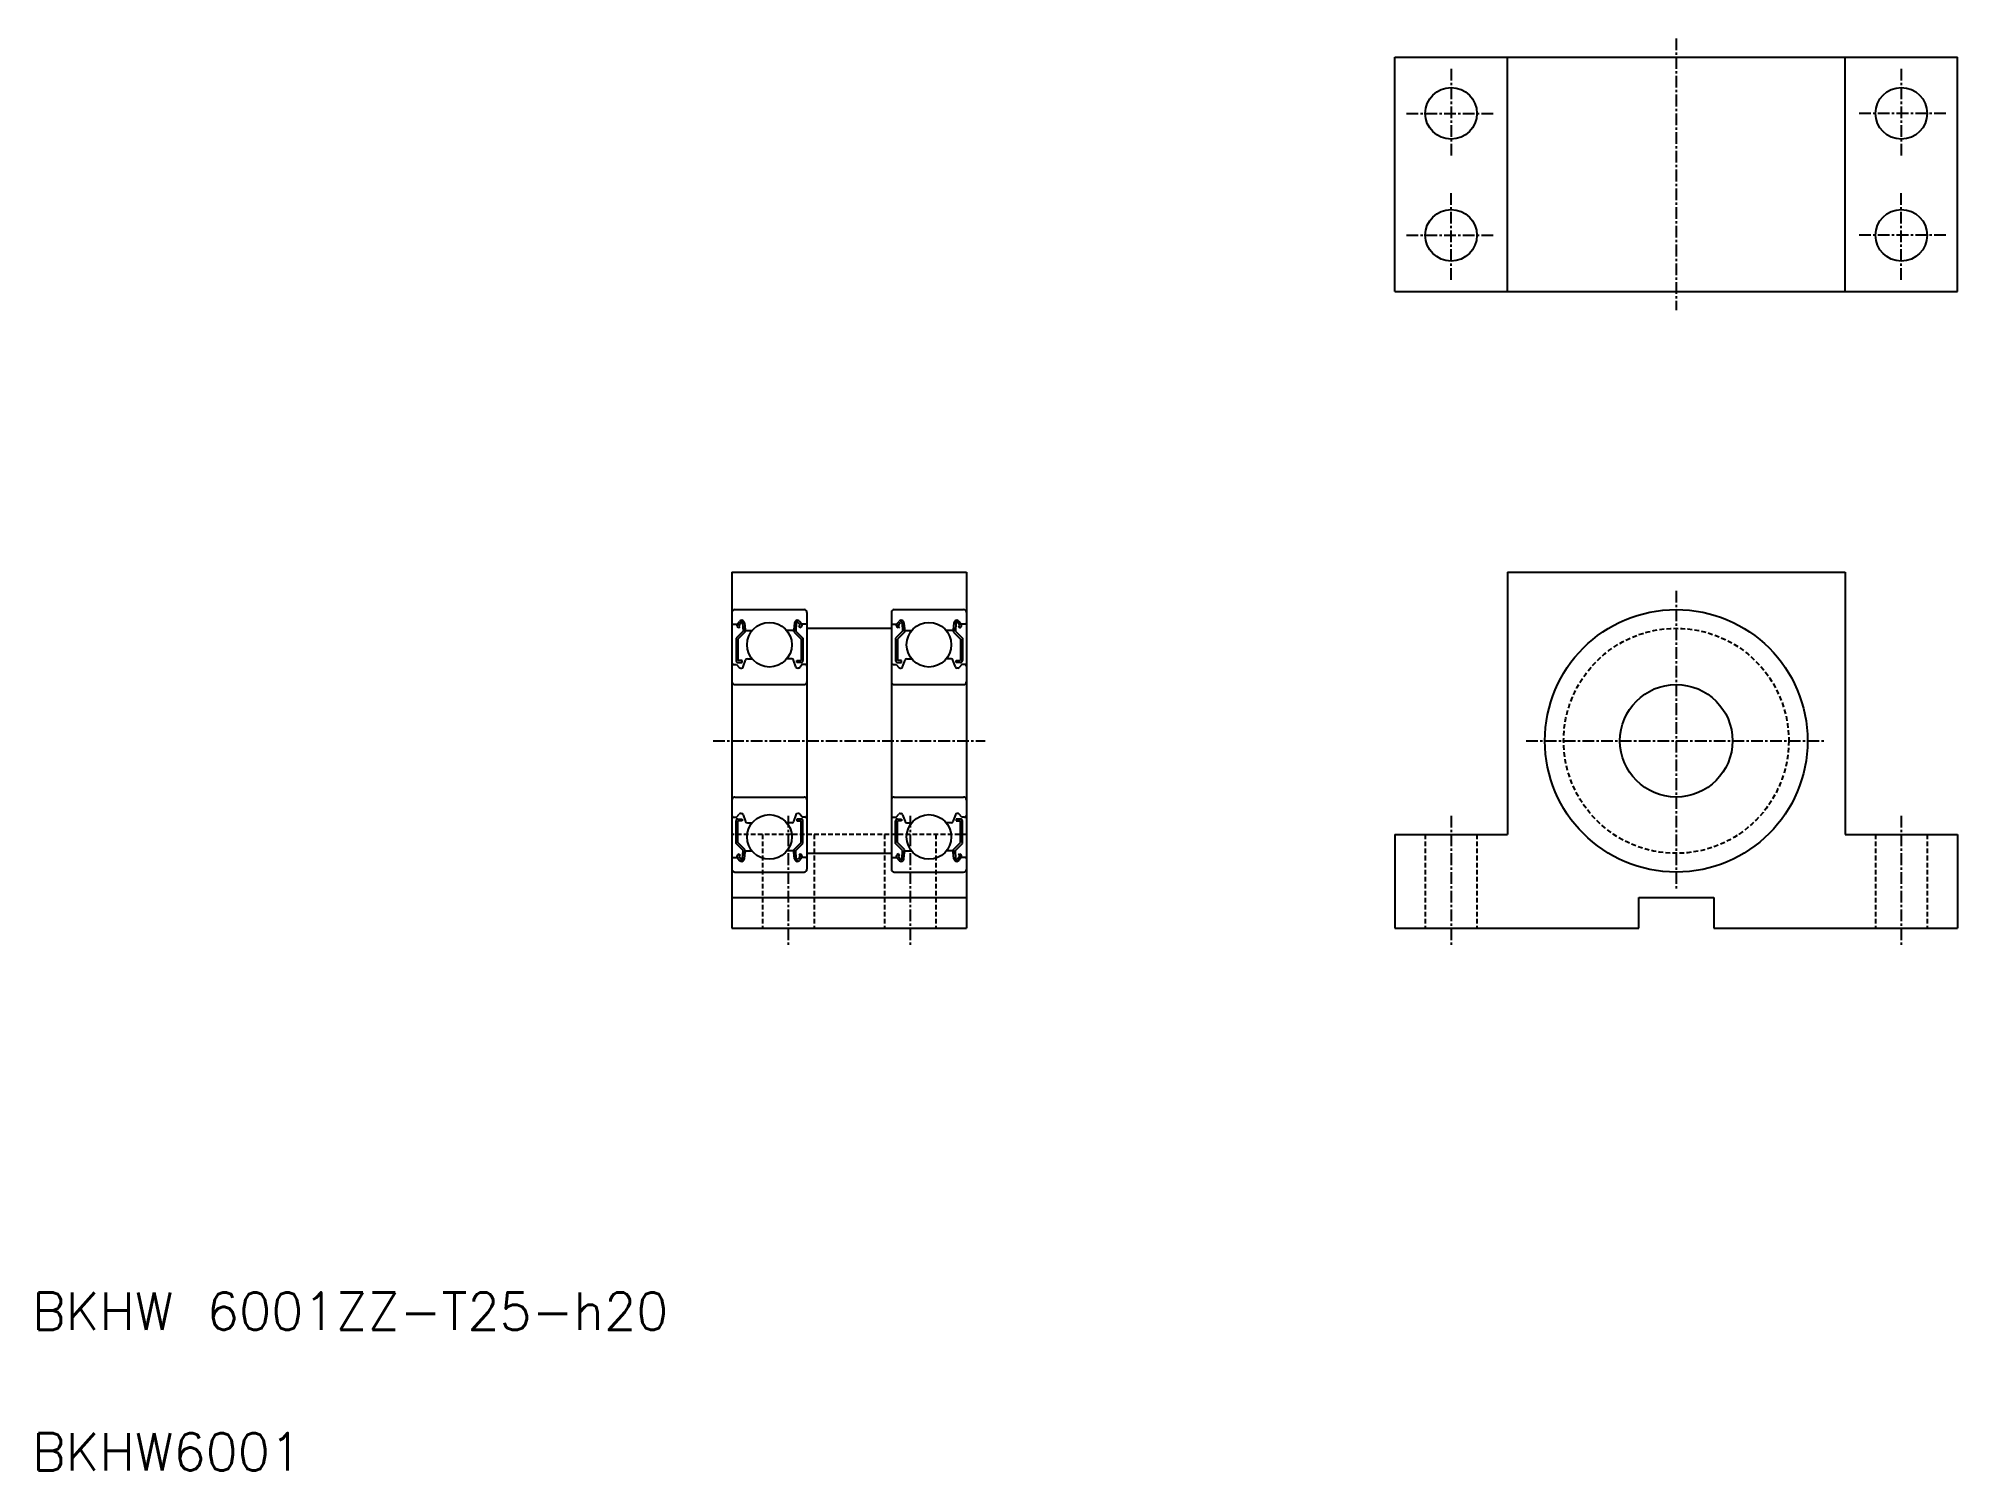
# Model space of a CAD drawing. Extents: x 11 to 215, y 10 to 163.
import ezdxf

# ---------------------------------------------------------------- set-up
doc = ezdxf.new("R2010")
doc.units = 0
doc.linetypes.add('CENTER', pattern=[2, 1.25, -0.25, 0.25, -0.25])
doc.linetypes.add('DASHED', pattern=[0.75, 0.5, -0.25])
doc.layers.get('0').update_dxf_attribs({"linetype": 'CONTINUOUS'})
doc.layers.add('CENTER', color=1, linetype='CENTER')
doc.styles.get("Standard").update_dxf_attribs({"font": 'txt.shx', "width": 0.7, "bigfont": 'bigfont.shx'})

msp = doc.modelspace()

# ---------------------------------------------------------------- linework, layer by layer
at = {"color": 7, "linetype": 'CONTINUOUS'}
for p, q in [((155.3, 160.76), (215.3, 160.76)), ((155.3, 135.76), (155.3, 160.76)), ((167.3, 135.76), (167.3, 160.76)), ((203.3, 135.76), (203.3, 160.76)), ((215.3, 135.76), (215.3, 160.76)), ((155.3, 135.76), (215.3, 135.76)), ((84.63, 105.84), (84.63, 67.84)), ((84.63, 105.84), (109.63, 105.84)), ((109.63, 105.84), (109.63, 67.84)), ((167.3, 105.84), (203.3, 105.84)), ((167.3, 105.84), (167.3, 77.84)), ((203.3, 105.84), (203.3, 77.84)), ((92.63, 99.84), (101.63, 99.84)), ((155.3, 77.84), (155.3, 67.84)), ((155.3, 77.84), (167.3, 77.84)), ((203.3, 77.84), (215.3, 77.84)), ((215.3, 77.84), (215.3, 67.84)), ((92.63, 75.84), (101.63, 75.84)), ((84.63, 71.14), (109.63, 71.14)), ((181.3, 71.14), (189.3, 71.14)), ((181.3, 67.84), (181.3, 71.14)), ((189.3, 71.14), (189.3, 67.84)), ((84.63, 67.84), (109.63, 67.84)), ((155.3, 67.84), (181.3, 67.84)), ((189.3, 67.84), (215.3, 67.84))]:
    msp.add_line(p, q, dxfattribs=at)
for p, q in [((84.63, 101.54), (84.63, 74.14)), ((84.73, 100.29), (85.19, 100.29)), ((84.93, 101.84), (92.33, 101.84)), ((85.19, 100.29), (85.44, 100.58)), ((85.35, 100.16), (85.6, 100.46)), ((85.77, 100.4), (85.82, 99.52)), ((85.97, 100.42), (86.04, 99.68)), ((91.3, 100.42), (91.23, 99.68)), ((91.49, 100.4), (91.45, 99.52)), ((91.92, 100.16), (91.67, 100.46)), ((92.07, 100.29), (91.82, 100.58)), ((92.53, 100.29), (92.07, 100.29)), ((92.63, 101.54), (92.63, 74.14)), ((101.63, 101.54), (101.63, 74.14)), ((101.73, 100.29), (102.19, 100.29)), ((101.93, 101.84), (109.33, 101.84)), ((102.19, 100.29), (102.44, 100.58)), ((102.35, 100.16), (102.6, 100.46)), ((102.77, 100.4), (102.82, 99.52)), ((102.97, 100.42), (103.04, 99.68)), ((108.3, 100.42), (108.23, 99.68)), ((108.49, 100.4), (108.45, 99.52)), ((108.92, 100.16), (108.67, 100.46)), ((109.07, 100.29), (108.82, 100.58)), ((109.53, 100.29), (109.07, 100.29)), ((109.63, 101.54), (109.63, 74.14)), ((85.82, 99.52), (85.07, 98.77)), ((85.07, 98.77), (85.07, 96.39)), ((85.37, 99.88), (85.22, 100)), ((86.02, 99.44), (85.27, 98.69)), ((85.27, 98.69), (85.27, 96.39)), ((85.5, 100.03), (85.35, 100.16)), ((85.37, 99.88), (85.5, 100.03)), ((86.02, 99.91), (86.02, 99.44)), ((86.14, 99.59), (86.79, 99.59)), ((91.13, 99.59), (90.48, 99.59)), ((91.25, 99.91), (91.25, 99.44)), ((91.25, 99.44), (92, 98.69)), ((91.45, 99.52), (92.2, 98.77)), ((91.77, 100.03), (91.92, 100.16)), ((91.9, 99.88), (91.77, 100.03)), ((91.9, 99.88), (92.05, 100)), ((92, 98.69), (92, 96.39)), ((92.2, 98.77), (92.2, 96.39)), ((102.82, 99.52), (102.07, 98.77)), ((102.07, 98.77), (102.07, 96.39)), ((102.37, 99.88), (102.22, 100)), ((103.02, 99.44), (102.27, 98.69)), ((102.27, 98.69), (102.27, 96.39)), ((102.5, 100.03), (102.35, 100.16)), ((102.37, 99.88), (102.5, 100.03)), ((103.02, 99.91), (103.02, 99.44)), ((103.14, 99.59), (103.79, 99.59)), ((108.13, 99.59), (107.48, 99.59)), ((108.25, 99.91), (108.25, 99.44)), ((108.25, 99.44), (109, 98.69)), ((108.45, 99.52), (109.2, 98.77)), ((108.77, 100.03), (108.92, 100.16)), ((108.9, 99.88), (108.77, 100.03)), ((108.9, 99.88), (109.05, 100)), ((109, 98.69), (109, 96.39)), ((109.2, 98.77), (109.2, 96.39)), ((85.72, 96.39), (85.27, 96.39)), ((85.27, 96.19), (85.72, 96.19)), ((85.72, 96.19), (85.72, 96.39)), ((85.82, 95.72), (86.08, 96.45)), ((86.27, 96.59), (86.79, 96.59)), ((91, 96.59), (90.48, 96.59)), ((91.45, 95.72), (91.18, 96.45)), ((91.55, 96.39), (92, 96.39)), ((91.55, 96.19), (91.55, 96.39)), ((92, 96.19), (91.55, 96.19)), ((102.72, 96.39), (102.27, 96.39)), ((102.27, 96.19), (102.72, 96.19)), ((102.72, 96.19), (102.72, 96.39)), ((102.82, 95.72), (103.08, 96.45)), ((103.27, 96.59), (103.79, 96.59)), ((108, 96.59), (107.48, 96.59)), ((108.45, 95.72), (108.18, 96.45)), ((108.55, 96.39), (109, 96.39)), ((108.55, 96.19), (108.55, 96.39)), ((109, 96.19), (108.55, 96.19)), ((84.83, 95.99), (85.13, 95.99)), ((85.13, 95.99), (85.41, 95.66)), ((85.56, 95.59), (85.63, 95.59)), ((91.71, 95.59), (91.64, 95.59)), ((92.13, 95.99), (91.86, 95.66)), ((92.43, 95.99), (92.13, 95.99)), ((101.83, 95.99), (102.13, 95.99)), ((102.13, 95.99), (102.41, 95.66)), ((102.56, 95.59), (102.63, 95.59)), ((108.71, 95.59), (108.64, 95.59)), ((109.13, 95.99), (108.86, 95.66)), ((109.43, 95.99), (109.13, 95.99)), ((84.93, 93.84), (92.33, 93.84)), ((101.93, 93.84), (109.33, 93.84)), ((84.93, 81.84), (92.33, 81.84)), ((85.13, 79.69), (85.41, 80.02)), ((85.56, 80.09), (85.63, 80.09)), ((85.82, 79.95), (86.08, 79.22)), ((91.45, 79.95), (91.18, 79.22)), ((91.71, 80.09), (91.64, 80.09)), ((92.13, 79.69), (91.86, 80.02)), ((101.93, 81.84), (109.33, 81.84)), ((102.13, 79.69), (102.41, 80.02)), ((102.56, 80.09), (102.63, 80.09)), ((102.82, 79.95), (103.08, 79.22)), ((108.45, 79.95), (108.18, 79.22)), ((108.71, 80.09), (108.64, 80.09)), ((109.13, 79.69), (108.86, 80.02)), ((84.83, 79.69), (85.13, 79.69)), ((85.07, 76.9), (85.07, 79.29)), ((85.27, 79.49), (85.72, 79.49)), ((85.72, 79.29), (85.27, 79.29)), ((85.27, 76.99), (85.27, 79.29)), ((85.72, 79.49), (85.72, 79.29)), ((86.27, 79.09), (86.79, 79.09)), ((86.4, 79.09), (86.4, 79.09)), ((86.53, 79.09), (86.53, 79.09)), ((91, 79.09), (90.48, 79.09)), ((91.55, 79.49), (91.55, 79.29)), ((92, 79.49), (91.55, 79.49)), ((91.55, 79.29), (92, 79.29)), ((92, 76.99), (92, 79.29)), ((92.43, 79.69), (92.13, 79.69)), ((92.2, 76.9), (92.2, 79.29)), ((101.83, 79.69), (102.13, 79.69)), ((102.07, 76.9), (102.07, 79.29)), ((102.27, 79.49), (102.72, 79.49)), ((102.27, 76.99), (102.27, 79.29)), ((102.72, 79.29), (102.27, 79.29)), ((102.72, 79.49), (102.72, 79.29)), ((103.27, 79.09), (103.79, 79.09)), ((103.4, 79.09), (103.4, 79.09)), ((103.53, 79.09), (103.53, 79.09)), ((108, 79.09), (107.48, 79.09)), ((108.55, 79.49), (108.55, 79.29)), ((109, 79.49), (108.55, 79.49)), ((108.55, 79.29), (109, 79.29)), ((109, 76.99), (109, 79.29)), ((109.43, 79.69), (109.13, 79.69)), ((109.2, 76.9), (109.2, 79.29)), ((85.82, 76.15), (85.07, 76.9)), ((85.37, 75.8), (85.22, 75.67)), ((86.02, 76.24), (85.27, 76.99)), ((85.37, 75.8), (85.5, 75.64)), ((85.77, 75.28), (85.82, 76.15)), ((85.97, 75.26), (86.04, 76)), ((86.02, 75.77), (86.02, 76.24)), ((86.14, 76.09), (86.79, 76.09)), ((91.13, 76.09), (90.48, 76.09)), ((91.3, 75.26), (91.23, 76)), ((91.25, 76.24), (92, 76.99)), ((91.25, 75.77), (91.25, 76.24)), ((91.45, 76.15), (92.2, 76.9)), ((91.49, 75.28), (91.45, 76.15)), ((91.9, 75.8), (91.77, 75.64)), ((91.9, 75.8), (92.05, 75.67)), ((102.82, 76.15), (102.07, 76.9)), ((102.37, 75.8), (102.22, 75.67)), ((103.02, 76.24), (102.27, 76.99)), ((102.37, 75.8), (102.5, 75.64)), ((102.77, 75.28), (102.82, 76.15)), ((102.97, 75.26), (103.04, 76)), ((103.02, 75.77), (103.02, 76.24)), ((103.14, 76.09), (103.79, 76.09)), ((108.13, 76.09), (107.48, 76.09)), ((108.3, 75.26), (108.23, 76)), ((108.25, 76.24), (109, 76.99)), ((108.25, 75.77), (108.25, 76.24)), ((108.45, 76.15), (109.2, 76.9)), ((108.49, 75.28), (108.45, 76.15)), ((108.9, 75.8), (108.77, 75.64)), ((108.9, 75.8), (109.05, 75.67)), ((84.73, 75.39), (85.19, 75.39)), ((84.93, 73.84), (92.33, 73.84)), ((85.19, 75.39), (85.44, 75.09)), ((85.5, 75.64), (85.35, 75.52)), ((85.35, 75.52), (85.6, 75.22)), ((91.92, 75.52), (91.67, 75.22)), ((91.77, 75.64), (91.92, 75.52)), ((92.07, 75.39), (91.82, 75.09)), ((92.53, 75.39), (92.07, 75.39)), ((101.73, 75.39), (102.19, 75.39)), ((101.93, 73.84), (109.33, 73.84)), ((102.19, 75.39), (102.44, 75.09)), ((102.5, 75.64), (102.35, 75.52)), ((102.35, 75.52), (102.6, 75.22)), ((108.92, 75.52), (108.67, 75.22)), ((108.77, 75.64), (108.92, 75.52)), ((109.07, 75.39), (108.82, 75.09)), ((109.53, 75.39), (109.07, 75.39))]:
    msp.add_line(p, q)
at = {"color": 3, "linetype": 'DASHED'}
for p, q in [((109.63, 77.84), (84.63, 77.84)), ((87.88, 77.84), (87.88, 67.84)), ((93.38, 77.84), (93.38, 67.84)), ((100.88, 77.84), (100.88, 67.84)), ((106.38, 77.84), (106.38, 67.84)), ((158.55, 77.84), (158.55, 67.84)), ((164.05, 77.84), (164.05, 67.84)), ((206.55, 77.84), (206.55, 67.84)), ((212.05, 77.84), (212.05, 67.84))]:
    msp.add_line(p, q, dxfattribs=at)
at = {"color": 7, "linetype": 'CONTINUOUS'}
for centre, radius in [((161.3, 154.76), 2.75), ((209.3, 154.76), 2.75), ((161.3, 141.76), 2.75), ((209.3, 141.76), 2.75), ((185.3, 87.84), 14), ((185.3, 87.84), 6)]:
    msp.add_circle(centre, radius, dxfattribs=at)
for centre in [(88.63, 98.09), (105.63, 98.09), (88.63, 77.59), (105.63, 77.59)]:
    msp.add_circle(centre, 2.38)
at = {"color": 3, "linetype": 'DASHED'}
msp.add_circle((185.3, 87.84), 12, dxfattribs=at)
for centre, radius, start, end in [((84.93, 101.54), 0.3, 90, 180), ((84.73, 100.39), 0.1, 180, 270), ((85.35, 100.16), 0.2, 140.002, 230.0863), ((85.67, 100.39), 0.3, 4.9968, 140.002), ((85.67, 100.39), 0.1, 2.8198, 140.0022), ((91.6, 100.39), 0.3, 39.998, 175.0032), ((91.59, 100.39), 0.1, 39.9978, 177.1802), ((91.92, 100.16), 0.2, 309.9137, 39.998), ((92.33, 101.54), 0.3, 0, 90), ((92.53, 100.39), 0.1, 270, 0), ((101.93, 101.54), 0.3, 90, 180), ((101.73, 100.39), 0.1, 180, 270), ((102.35, 100.16), 0.2, 140.002, 230.0863), ((102.67, 100.39), 0.3, 4.9968, 140.002), ((102.67, 100.39), 0.1, 2.8198, 140.0022), ((108.6, 100.39), 0.3, 39.998, 175.0032), ((108.59, 100.39), 0.1, 39.9978, 177.1802), ((108.92, 100.16), 0.2, 309.9137, 39.998), ((109.33, 101.54), 0.3, 0, 90), ((109.53, 100.39), 0.1, 270, 0), ((86.14, 99.69), 0.1, 184.9968, 269.9991), ((91.13, 99.69), 0.1, 270.0009, 355.0032), ((103.14, 99.69), 0.1, 184.9968, 269.9991), ((108.13, 99.69), 0.1, 270.0009, 355.0032), ((85.27, 96.39), 0.2, 180, 270), ((86.27, 96.39), 0.2, 90, 159.9916), ((91, 96.39), 0.2, 20.0084, 90), ((92, 96.39), 0.2, 270, 0), ((102.27, 96.39), 0.2, 180, 270), ((103.27, 96.39), 0.2, 90, 159.9916), ((108, 96.39), 0.2, 20.0084, 90), ((109, 96.39), 0.2, 270, 0), ((84.83, 95.79), 0.2, 90, 180), ((84.93, 94.14), 0.3, 180, 270), ((85.56, 95.79), 0.2, 219.9952, 270), ((85.63, 95.79), 0.2, 270, 339.9916), ((91.64, 95.79), 0.2, 200.0084, 270), ((91.71, 95.79), 0.2, 270, 320.0048), ((92.33, 94.14), 0.3, 270, 0), ((92.43, 95.79), 0.2, 0, 90), ((101.83, 95.79), 0.2, 90, 180), ((101.93, 94.14), 0.3, 180, 270), ((102.56, 95.79), 0.2, 219.9952, 270), ((102.63, 95.79), 0.2, 270, 339.9916), ((108.64, 95.79), 0.2, 200.0084, 270), ((108.71, 95.79), 0.2, 270, 320.0048), ((109.33, 94.14), 0.3, 270, 0), ((109.43, 95.79), 0.2, 0, 90), ((84.93, 81.54), 0.3, 90, 180), ((84.83, 79.89), 0.2, 180, 270), ((85.56, 79.89), 0.2, 90, 140.0048), ((85.63, 79.89), 0.2, 20.0084, 90), ((91.64, 79.89), 0.2, 90, 159.9916), ((91.71, 79.89), 0.2, 39.9952, 90), ((92.33, 81.54), 0.3, 0, 90), ((92.43, 79.89), 0.2, 270, 0), ((101.93, 81.54), 0.3, 90, 180), ((101.83, 79.89), 0.2, 180, 270), ((102.56, 79.89), 0.2, 90, 140.0048), ((102.63, 79.89), 0.2, 20.0084, 90), ((108.64, 79.89), 0.2, 90, 159.9916), ((108.71, 79.89), 0.2, 39.9952, 90), ((109.33, 81.54), 0.3, 0, 90), ((109.43, 79.89), 0.2, 270, 0), ((85.27, 79.29), 0.2, 90, 180), ((86.27, 79.29), 0.2, 200.0084, 270), ((91, 79.29), 0.2, 270, 339.9916), ((92, 79.29), 0.2, 0, 90), ((102.27, 79.29), 0.2, 90, 180), ((103.27, 79.29), 0.2, 200.0084, 270), ((108, 79.29), 0.2, 270, 339.9916), ((109, 79.29), 0.2, 0, 90), ((86.14, 75.99), 0.1, 90.0009, 175.0032), ((91.13, 75.99), 0.1, 4.9968, 89.9991), ((103.14, 75.99), 0.1, 90.0009, 175.0032), ((108.13, 75.99), 0.1, 4.9968, 89.9991), ((84.73, 75.29), 0.1, 90, 180), ((84.93, 74.14), 0.3, 180, 270), ((85.35, 75.52), 0.2, 129.9137, 219.998), ((85.67, 75.28), 0.3, 219.998, 355.0032), ((85.67, 75.28), 0.1, 219.9978, 357.1802), ((91.6, 75.28), 0.3, 184.9968, 320.002), ((91.59, 75.28), 0.1, 182.8198, 320.0022), ((91.92, 75.52), 0.2, 320.002, 50.0863), ((92.33, 74.14), 0.3, 270, 0), ((92.53, 75.29), 0.1, 0, 90), ((101.73, 75.29), 0.1, 90, 180), ((101.93, 74.14), 0.3, 180, 270), ((102.35, 75.52), 0.2, 129.9137, 219.998), ((102.67, 75.28), 0.3, 219.998, 355.0032), ((102.67, 75.28), 0.1, 219.9978, 357.1802), ((108.6, 75.28), 0.3, 184.9968, 320.002), ((108.59, 75.28), 0.1, 182.8198, 320.0022), ((108.92, 75.52), 0.2, 320.002, 50.0863), ((109.33, 74.14), 0.3, 270, 0), ((109.53, 75.29), 0.1, 0, 90)]:
    msp.add_arc(centre, radius, start, end)
at = {"layer": 'CENTER', "color": 1, "linetype": 'CENTER'}
for p, q in [((185.3, 162.76), (185.3, 133.76)), ((161.3, 159.51), (161.3, 150.01)), ((209.3, 159.51), (209.3, 150.01)), ((156.55, 154.76), (166.05, 154.76)), ((214.05, 154.76), (204.55, 154.76)), ((161.3, 137.01), (161.3, 146.51)), ((209.3, 137.01), (209.3, 146.51)), ((156.55, 141.76), (166.05, 141.76)), ((214.05, 141.76), (204.55, 141.76)), ((185.3, 103.84), (185.3, 71.84)), ((82.63, 87.84), (111.63, 87.84)), ((169.3, 87.84), (201.3, 87.84)), ((90.63, 79.84), (90.63, 65.84)), ((103.63, 79.84), (103.63, 65.84)), ((161.3, 79.84), (161.3, 65.84)), ((209.3, 79.84), (209.3, 65.84))]:
    msp.add_line(p, q, dxfattribs=at)

# ---------------------------------------------------------------- texts
at = {"color": 7, "linetype": 'CONTINUOUS'}
for s, p in [('BKHW 6001ZZ-T25-h20', (10, 25)), ('BKHW6001', (10, 10))]:
    msp.add_text(s, height=4, dxfattribs=at).set_placement(p)

doc.saveas('drawing.dxf')
